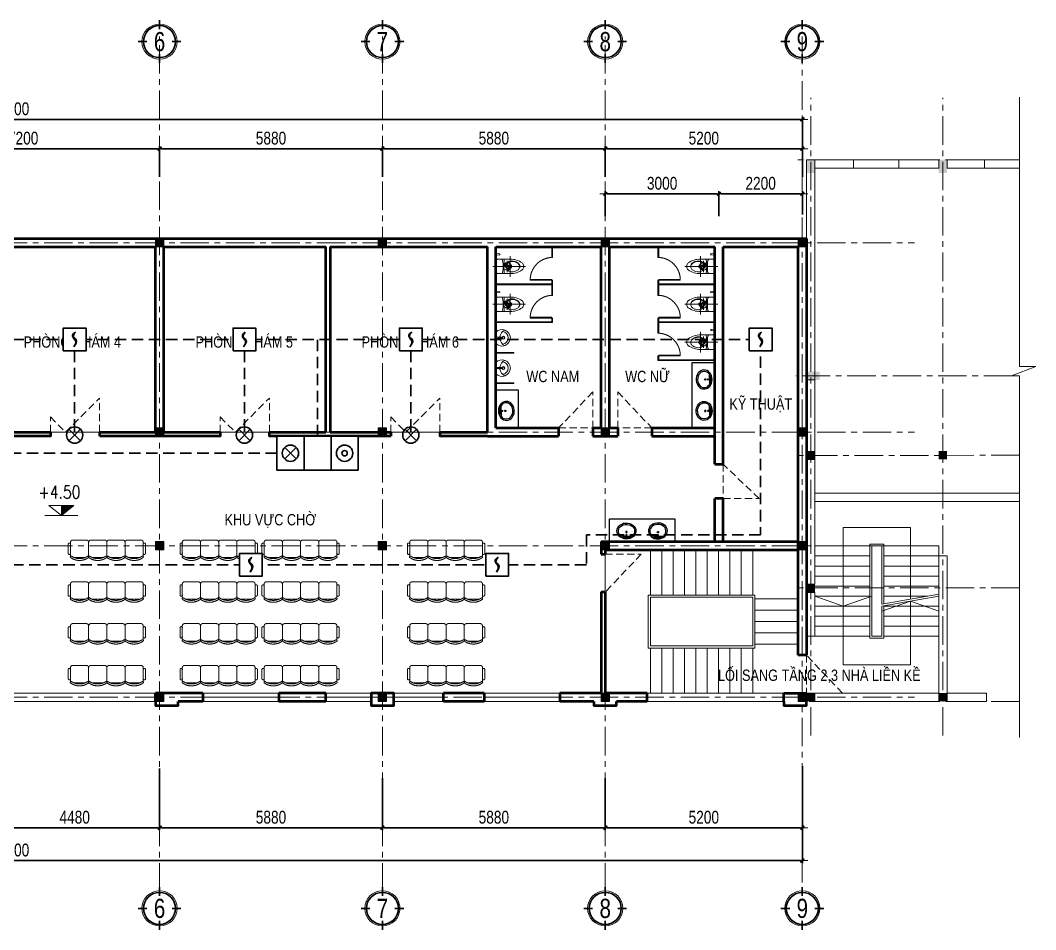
# Model space of a CAD drawing. Header units: millimetres. Extents: x 1109421 to 1726579, y -247837 to 144927.
# Drawn here: x 1157566 to 1184357, y -178392 to -154387 of the extents above; entities that cross this region are included whole.
import ezdxf
from ezdxf.enums import TextEntityAlignment as Align

# ---------------------------------------------------------------- set-up
doc = ezdxf.new("R2010")
doc.units = ezdxf.units.MM
doc.header["$LTSCALE"] = 600
doc.header["$MEASUREMENT"] = 0
doc.set_wipeout_variables(frame=1)
for name, pattern in [('$0$00_Hidden_200', [1.1, 0.55, -0.55]), ('00_Hidden', [2.4, 1.6, -0.8]), ('CENTER', [2, 1.25, -0.25, 0.25, -0.25]), ('DASHED', [0.75, 0.5, -0.25]), ('GHI CHU - THANG$0$HIDDEN', [9.525, 6.35, -3.175])]:
    doc.linetypes.add(name, pattern=pattern)
doc.layers.get('0').update_dxf_attribs({"lineweight": 0})
doc.layers.get('Defpoints').update_dxf_attribs({"lineweight": 0})
for name, color, linetype, lineweight in [('cat1', 30, 'Continuous', 50), ('cot', 40, 'Continuous', 13), ('dim', 144, 'Continuous', 13), ('EG Net thay', 7, 'Continuous', 25), ('LC ISO', 153, 'Continuous', 13), ('LC Khac', 4, 'Continuous', 9), ('LC Text1', 3, 'Continuous', 20), ('LC Text2', 7, 'Continuous', 25), ('Noi that', 35, 'Continuous', 9), ('noithat', 125, 'Continuous', 9), ('PCCC - BAOCHAY - THIETBI', 6, 'Continuous', 35), ('PCCC-BAO CHAY - DAY', 3, 'DASHED', 35), ('PCCC-BAOCHAY-THIETBI', 6, 'Continuous', 35), ('thay1', 63, 'Continuous', 18), ('truc', 76, 'CENTER', 9)]:
    doc.layers.add(name, color=color, linetype=linetype, lineweight=lineweight)
doc.layers.add('MANH', color=147, linetype='Continuous')
doc.styles.add('EG 1', font='VHAVANB.TTF')
doc.styles.add('HOATBIF', font='hoatbif.shx', dxfattribs={"width": 0.8})
doc.styles.add('T1', font='Vnsimli.shx', dxfattribs={"width": 0.8})
doc.styles.add('T2', font='VHARIAL.TTF', dxfattribs={"width": 0.8})
doc.styles.add('Tahoma', font='tahoma.ttf')
doc.dimstyles.new('1-135', dxfattribs={"dimscale": 135, "dimtxt": 2.5, "dimasz": 0.35, "dimexe": 0.5, "dimexo": 0, "dimgap": 0.8, "dimtad": 1, "dimdec": 0, "dimzin": 0, "dimdsep": 46, "dimtxsty": 'HOATBIF', "dimblk1": 'DOT', "dimblk2": 'DOT', "dimsah": 1, "dimcen": -1, "dimdle": 1, "dimclrd": 256, "dimclre": 256, "dimclrt": 4, "dimadec": 3, "dimazin": 2, "dimtfac": 0.333333, "dimtdec": 0, "dimtix": 1, "dimtmove": 2, "dimatfit": 3, "dimldrblk": 'DOT', "dimfxl": 1, "dimtvp": 0.833333, "dimtolj": 1, "dimtzin": 0, "dimarcsym": 0})

# ---------------------------------------------------------------- blocks, each defined once
blk = doc.blocks.new('c330x450')
at = {"layer": 'cot', "ltscale": 2}
h = blk.add_hatch(color=256, dxfattribs=at)
h.dxf.hatch_style = 1
h.paths.add_polyline_path([(897343, 22412), (897563, 22412), (897563, 22632), (897343, 22632)])
blk.add_lwpolyline([(897343, 22412), (897563, 22412), (897563, 22632), (897343, 22632)], close=True, dxfattribs=at)
blk = doc.blocks.new('DOT')
at = {"layer": 'dim'}
for p, q in [((-3, 0), (3, 0)), ((-1, -1), (1, 1))]:
    blk.add_line(p, q, dxfattribs=at)
blk.add_lwpolyline([(0.5, 1), (-1, -0.5), (-0.5, -1), (1, 0.5)], close=True, dxfattribs=at)
blk = doc.blocks.new('*D560')
at = {"layer": 'Defpoints', "color": 0, "transparency": 16777216}
for p in [(1180116, -134627), (1138316, -134793), (1180116, -136062)]:
    blk.add_point(p, dxfattribs=at)
at = {"layer": 'dim', "lineweight": -2, "transparency": 16777216}
for p, q in [((1138316, -134793), (1138316, -134560)), ((1138363, -134627), (1180068, -134627)), ((1180116, -136062), (1180116, -134560))]:
    blk.add_line(p, q, dxfattribs=at)
at = {"layer": 'dim', "lineweight": -2, "transparency": 16777216, "xscale": 47.25, "yscale": 47.25, "zscale": 47.25, "rotation": 180}
blk.add_blockref('DOT', (1138316, -134627), dxfattribs=at)
at = {"layer": 'dim', "lineweight": -2, "transparency": 16777216, "xscale": 47.25, "yscale": 47.25, "zscale": 47.25}
blk.add_blockref('DOT', (1180116, -134627), dxfattribs=at)
at = {"layer": 'dim', "color": 4, "transparency": 16777216, "insert": (1159216, -134350), "char_height": 337.5, "attachment_point": 5, "style": 'HOATBIF'}
blk.add_mtext('\\A1;41800', dxfattribs=at)
blk = doc.blocks.new('_Dot')
at = {"color": 0, "linetype": 'ByBlock', "lineweight": -2}
blk.add_line((-0.5, 0), (-1, 0), dxfattribs=at)
at = {"color": 0, "linetype": 'ByBlock', "const_width": 0.5}
blk.add_lwpolyline([(-0.25, 0, 1), (0.25, 0, 1)], format="xyb", close=True, dxfattribs=at)
blk = doc.blocks.new('*D564')
at = {"layer": 'Defpoints', "color": 0, "transparency": 16777216}
for p in [(1163156, -135402), (1155956, -136141), (1163156, -136141)]:
    blk.add_point(p, dxfattribs=at)
at = {"layer": 'dim', "lineweight": -2, "transparency": 16777216}
for p, q in [((1155956, -136141), (1155956, -135334)), ((1156003, -135402), (1163108, -135402)), ((1163156, -136141), (1163156, -135334))]:
    blk.add_line(p, q, dxfattribs=at)
at = {"layer": 'dim', "lineweight": -2, "transparency": 16777216, "xscale": 47.25, "yscale": 47.25, "zscale": 47.25, "rotation": 180}
blk.add_blockref('DOT', (1155956, -135402), dxfattribs=at)
at = {"layer": 'dim', "lineweight": -2, "transparency": 16777216, "xscale": 47.25, "yscale": 47.25, "zscale": 47.25}
blk.add_blockref('DOT', (1163156, -135402), dxfattribs=at)
at = {"layer": 'dim', "color": 4, "transparency": 16777216, "insert": (1159556, -135125), "char_height": 337.5, "attachment_point": 5, "style": 'HOATBIF'}
blk.add_mtext('\\A1;7200', dxfattribs=at)
blk = doc.blocks.new('*D565')
at = {"layer": 'Defpoints', "color": 0, "transparency": 16777216}
for p in [(1169036, -135402), (1163156, -136141), (1169036, -136141)]:
    blk.add_point(p, dxfattribs=at)
at = {"layer": 'dim', "lineweight": -2, "transparency": 16777216}
for p, q in [((1163156, -136141), (1163156, -135334)), ((1163203, -135402), (1168988, -135402)), ((1169036, -136141), (1169036, -135334))]:
    blk.add_line(p, q, dxfattribs=at)
at = {"layer": 'dim', "lineweight": -2, "transparency": 16777216, "xscale": 47.25, "yscale": 47.25, "zscale": 47.25, "rotation": 180}
blk.add_blockref('DOT', (1163156, -135402), dxfattribs=at)
at = {"layer": 'dim', "lineweight": -2, "transparency": 16777216, "xscale": 47.25, "yscale": 47.25, "zscale": 47.25}
blk.add_blockref('DOT', (1169036, -135402), dxfattribs=at)
at = {"layer": 'dim', "color": 4, "transparency": 16777216, "insert": (1166096, -135125), "char_height": 337.5, "attachment_point": 5, "style": 'HOATBIF'}
blk.add_mtext('\\A1;5880', dxfattribs=at)
blk = doc.blocks.new('*D566')
at = {"layer": 'Defpoints', "color": 0, "transparency": 16777216}
for p in [(1174916, -135402), (1169036, -136141), (1174916, -136141)]:
    blk.add_point(p, dxfattribs=at)
at = {"layer": 'dim', "lineweight": -2, "transparency": 16777216}
for p, q in [((1169036, -136141), (1169036, -135334)), ((1169083, -135402), (1174868, -135402)), ((1174916, -136141), (1174916, -135334))]:
    blk.add_line(p, q, dxfattribs=at)
at = {"layer": 'dim', "lineweight": -2, "transparency": 16777216, "xscale": 47.25, "yscale": 47.25, "zscale": 47.25, "rotation": 180}
blk.add_blockref('DOT', (1169036, -135402), dxfattribs=at)
at = {"layer": 'dim', "lineweight": -2, "transparency": 16777216, "xscale": 47.25, "yscale": 47.25, "zscale": 47.25}
blk.add_blockref('DOT', (1174916, -135402), dxfattribs=at)
at = {"layer": 'dim', "color": 4, "transparency": 16777216, "insert": (1171976, -135125), "char_height": 337.5, "attachment_point": 5, "style": 'HOATBIF'}
blk.add_mtext('\\A1;5880', dxfattribs=at)
blk = doc.blocks.new('*D567')
at = {"layer": 'Defpoints', "color": 0, "transparency": 16777216}
for p in [(1180116, -135402), (1174916, -136141), (1180116, -136141)]:
    blk.add_point(p, dxfattribs=at)
at = {"layer": 'dim', "lineweight": -2, "transparency": 16777216}
for p, q in [((1174916, -136141), (1174916, -135334)), ((1174963, -135402), (1180068, -135402)), ((1180116, -136141), (1180116, -135334))]:
    blk.add_line(p, q, dxfattribs=at)
at = {"layer": 'dim', "lineweight": -2, "transparency": 16777216, "xscale": 47.25, "yscale": 47.25, "zscale": 47.25, "rotation": 180}
blk.add_blockref('DOT', (1174916, -135402), dxfattribs=at)
at = {"layer": 'dim', "lineweight": -2, "transparency": 16777216, "xscale": 47.25, "yscale": 47.25, "zscale": 47.25}
blk.add_blockref('DOT', (1180116, -135402), dxfattribs=at)
at = {"layer": 'dim', "color": 4, "transparency": 16777216, "insert": (1177516, -135125), "char_height": 337.5, "attachment_point": 5, "style": 'HOATBIF'}
blk.add_mtext('\\A1;5200', dxfattribs=at)
blk = doc.blocks.new('*D557')
at = {"layer": 'Defpoints', "color": 0, "transparency": 16777216}
for p in [(1177916, -136594), (1174916, -137181), (1177916, -137181)]:
    blk.add_point(p, dxfattribs=at)
at = {"layer": 'dim', "lineweight": -2, "transparency": 16777216}
for p, q in [((1174916, -137181), (1174916, -136526)), ((1174963, -136594), (1177868, -136594)), ((1177916, -137181), (1177916, -136526))]:
    blk.add_line(p, q, dxfattribs=at)
at = {"layer": 'dim', "lineweight": -2, "transparency": 16777216, "xscale": 47.25, "yscale": 47.25, "zscale": 47.25, "rotation": 180}
blk.add_blockref('DOT', (1174916, -136594), dxfattribs=at)
at = {"layer": 'dim', "lineweight": -2, "transparency": 16777216, "xscale": 47.25, "yscale": 47.25, "zscale": 47.25}
blk.add_blockref('DOT', (1177916, -136594), dxfattribs=at)
at = {"layer": 'dim', "color": 4, "transparency": 16777216, "insert": (1176416, -136317), "char_height": 337.5, "attachment_point": 5, "style": 'HOATBIF'}
blk.add_mtext('\\A1;3000', dxfattribs=at)
blk = doc.blocks.new('*D558')
at = {"layer": 'Defpoints', "color": 0, "transparency": 16777216}
for p in [(1180116, -136594), (1180116, -137138), (1177916, -137181)]:
    blk.add_point(p, dxfattribs=at)
at = {"layer": 'dim', "lineweight": -2, "transparency": 16777216}
for p, q in [((1177916, -137181), (1177916, -136526)), ((1177963, -136594), (1180068, -136594)), ((1180116, -137138), (1180116, -136526))]:
    blk.add_line(p, q, dxfattribs=at)
at = {"layer": 'dim', "lineweight": -2, "transparency": 16777216, "xscale": 47.25, "yscale": 47.25, "zscale": 47.25, "rotation": 180}
blk.add_blockref('DOT', (1177916, -136594), dxfattribs=at)
at = {"layer": 'dim', "lineweight": -2, "transparency": 16777216, "xscale": 47.25, "yscale": 47.25, "zscale": 47.25}
blk.add_blockref('DOT', (1180116, -136594), dxfattribs=at)
at = {"layer": 'dim', "color": 4, "transparency": 16777216, "insert": (1179016, -136317), "char_height": 337.5, "attachment_point": 5, "style": 'HOATBIF'}
blk.add_mtext('\\A1;2200', dxfattribs=at)
blk = doc.blocks.new('d1300')
at = {"layer": 'Noi that', "linetype": '00_Hidden', "ltscale": 0.2}
for p, q in [((898202, 20687), (899102, 21587)), ((899102, 20687), (899102, 21587)), ((897802, 20687), (897802, 21087)), ((897802, 21087), (898202, 20687)), ((897802, 20687), (899102, 20687))]:
    blk.add_line(p, q, dxfattribs=at)
blk = doc.blocks.new('dfdfdffđ')
at = {"layer": 'Noi that', "linetype": '00_Hidden'}
for p, q in [((954197, -6316), (954197, -6571)), ((954257, -6273), (954257, -6613)), ((954677, -6213), (954317, -6213)), ((954737, -6613), (954737, -6273)), ((954737, -6613), (954737, -6273)), ((954797, -6213), (955157, -6213)), ((955217, -6273), (955217, -6613)), ((955217, -6273), (955217, -6613)), ((955637, -6213), (955277, -6213)), ((955697, -6613), (955697, -6273)), ((955697, -6613), (955697, -6273)), ((955757, -6213), (956117, -6213)), ((956177, -6273), (956177, -6613)), ((956237, -6316), (956237, -6571)), ((954348, -6673), (954646, -6673)), ((955126, -6673), (954828, -6673)), ((955308, -6673), (955606, -6673)), ((956086, -6673), (955788, -6673))]:
    blk.add_line(p, q, dxfattribs=at)
for centre, radius, start, end in [((954227, -6324), 31.2, 343.7398, 196.2602), ((954317, -6273), 60, 90, 180), ((954677, -6273), 60, 0, 90), ((954797, -6273), 60, 90, 180), ((955157, -6273), 60, 0, 90), ((955277, -6273), 60, 90, 180), ((955637, -6273), 60, 0, 90), ((955757, -6273), 60, 90, 180), ((956117, -6273), 60, 0, 90), ((956207, -6324), 31.2, 343.7398, 196.2602), ((954227, -6562), 31.2, 163.7398, 16.2602), ((954275, -6660), 21.9, 57.9726, 216.6901), ((954317, -6613), 60, 180, 207.5844), ((954497, -6353), 400, 233.1301, 306.8699), ((954497, -6310), 393, 237.5758, 302.4242), ((954720, -6660), 21.9, 323.3099, 122.0274), ((954677, -6613), 60, 332.4156, 0), ((954755, -6660), 21.9, 57.9726, 216.6901), ((954797, -6613), 60, 180, 207.5844), ((954977, -6353), 400, 233.1301, 306.8699), ((954977, -6310), 393, 237.5758, 302.4242), ((955200, -6660), 21.9, 323.3099, 122.0274), ((955157, -6613), 60, 332.4156, 0), ((955235, -6660), 21.9, 57.9726, 216.6901), ((955277, -6613), 60, 180, 207.5844), ((955457, -6353), 400, 233.1301, 306.8699), ((955457, -6310), 393, 237.5758, 302.4242), ((955680, -6660), 21.9, 323.3099, 122.0274), ((955637, -6613), 60, 332.4156, 0), ((955715, -6660), 21.9, 57.9726, 216.6901), ((955757, -6613), 60, 180, 207.5844), ((955937, -6353), 400, 233.1301, 306.8699), ((955937, -6310), 393, 237.5758, 302.4242), ((956160, -6660), 21.9, 323.3099, 122.0274), ((956117, -6613), 60, 332.4156, 0), ((956207, -6562), 31.2, 163.7398, 16.2602)]:
    blk.add_arc(centre, radius, start, end, dxfattribs=at)
blk = doc.blocks.new('KyHieu TrucDinhVi')
at = {"color": 7, "lineweight": 30}
for p, q in [((0, 2.36), (0, 4)), ((-2.36, 0), (-4, 0)), ((2.36, 0), (4, 0)), ((0, -2.36), (0, -4))]:
    blk.add_line(p, q, dxfattribs=at)
blk.add_circle((0, 0), 3.3)
blk.add_circle((0, 0), 3, dxfattribs=at)
at = {"ltscale": 20, "style": 'Tahoma'}
blk.add_attdef('AA', text='', height=3, dxfattribs=at).set_placement((0, 0), align=Align.MIDDLE_CENTER)
blk = doc.blocks.new('*D573')
at = {"layer": 'Defpoints', "color": 0, "transparency": 16777216}
for p in [(1158676, -151539), (1163156, -151762), (1163156, -153327)]:
    blk.add_point(p, dxfattribs=at)
at = {"layer": 'dim', "lineweight": -2, "transparency": 16777216}
for p, q in [((1158676, -151539), (1158676, -153394)), ((1163156, -151762), (1163156, -153394)), ((1158723, -153327), (1163108, -153327))]:
    blk.add_line(p, q, dxfattribs=at)
at = {"layer": 'dim', "lineweight": -2, "transparency": 16777216, "xscale": 47.25, "yscale": 47.25, "zscale": 47.25, "rotation": 180}
blk.add_blockref('DOT', (1158676, -153327), dxfattribs=at)
at = {"layer": 'dim', "lineweight": -2, "transparency": 16777216, "xscale": 47.25, "yscale": 47.25, "zscale": 47.25}
blk.add_blockref('DOT', (1163156, -153327), dxfattribs=at)
at = {"layer": 'dim', "color": 4, "transparency": 16777216, "insert": (1160916, -153050), "char_height": 337.5, "attachment_point": 5, "style": 'HOATBIF'}
blk.add_mtext('\\A1;4480', dxfattribs=at)
blk = doc.blocks.new('*D574')
at = {"layer": 'Defpoints', "color": 0, "transparency": 16777216}
for p in [(1163156, -151762), (1169036, -152018), (1169036, -153327)]:
    blk.add_point(p, dxfattribs=at)
at = {"layer": 'dim', "lineweight": -2, "transparency": 16777216}
for p, q in [((1163156, -151762), (1163156, -153394)), ((1169036, -152018), (1169036, -153394)), ((1163203, -153327), (1168988, -153327))]:
    blk.add_line(p, q, dxfattribs=at)
at = {"layer": 'dim', "lineweight": -2, "transparency": 16777216, "xscale": 47.25, "yscale": 47.25, "zscale": 47.25, "rotation": 180}
blk.add_blockref('DOT', (1163156, -153327), dxfattribs=at)
at = {"layer": 'dim', "lineweight": -2, "transparency": 16777216, "xscale": 47.25, "yscale": 47.25, "zscale": 47.25}
blk.add_blockref('DOT', (1169036, -153327), dxfattribs=at)
at = {"layer": 'dim', "color": 4, "transparency": 16777216, "insert": (1166096, -153050), "char_height": 337.5, "attachment_point": 5, "style": 'HOATBIF'}
blk.add_mtext('\\A1;5880', dxfattribs=at)
blk = doc.blocks.new('*D575')
at = {"layer": 'Defpoints', "color": 0, "transparency": 16777216}
for p in [(1169036, -152018), (1174916, -152018), (1174916, -153327)]:
    blk.add_point(p, dxfattribs=at)
at = {"layer": 'dim', "lineweight": -2, "transparency": 16777216}
for p, q in [((1169036, -152018), (1169036, -153394)), ((1174916, -152018), (1174916, -153394)), ((1169083, -153327), (1174868, -153327))]:
    blk.add_line(p, q, dxfattribs=at)
at = {"layer": 'dim', "lineweight": -2, "transparency": 16777216, "xscale": 47.25, "yscale": 47.25, "zscale": 47.25, "rotation": 180}
blk.add_blockref('DOT', (1169036, -153327), dxfattribs=at)
at = {"layer": 'dim', "lineweight": -2, "transparency": 16777216, "xscale": 47.25, "yscale": 47.25, "zscale": 47.25}
blk.add_blockref('DOT', (1174916, -153327), dxfattribs=at)
at = {"layer": 'dim', "color": 4, "transparency": 16777216, "insert": (1171976, -153050), "char_height": 337.5, "attachment_point": 5, "style": 'HOATBIF'}
blk.add_mtext('\\A1;5880', dxfattribs=at)
blk = doc.blocks.new('*D576')
at = {"layer": 'Defpoints', "color": 0, "transparency": 16777216}
for p in [(1174916, -152018), (1180116, -152018), (1180116, -153327)]:
    blk.add_point(p, dxfattribs=at)
at = {"layer": 'dim', "lineweight": -2, "transparency": 16777216}
for p, q in [((1174916, -152018), (1174916, -153394)), ((1180116, -152018), (1180116, -153394)), ((1174963, -153327), (1180068, -153327))]:
    blk.add_line(p, q, dxfattribs=at)
at = {"layer": 'dim', "lineweight": -2, "transparency": 16777216, "xscale": 47.25, "yscale": 47.25, "zscale": 47.25, "rotation": 180}
blk.add_blockref('DOT', (1174916, -153327), dxfattribs=at)
at = {"layer": 'dim', "lineweight": -2, "transparency": 16777216, "xscale": 47.25, "yscale": 47.25, "zscale": 47.25}
blk.add_blockref('DOT', (1180116, -153327), dxfattribs=at)
at = {"layer": 'dim', "color": 4, "transparency": 16777216, "insert": (1177516, -153050), "char_height": 337.5, "attachment_point": 5, "style": 'HOATBIF'}
blk.add_mtext('\\A1;5200', dxfattribs=at)
blk = doc.blocks.new('*D577')
at = {"layer": 'Defpoints', "color": 0, "transparency": 16777216}
for p in [(1138316, -151697), (1180116, -151697), (1180116, -154192)]:
    blk.add_point(p, dxfattribs=at)
at = {"layer": 'dim', "lineweight": -2, "transparency": 16777216}
for p, q in [((1138316, -151697), (1138316, -154260)), ((1180116, -151697), (1180116, -154260)), ((1138363, -154192), (1180068, -154192))]:
    blk.add_line(p, q, dxfattribs=at)
at = {"layer": 'dim', "lineweight": -2, "transparency": 16777216, "xscale": 47.25, "yscale": 47.25, "zscale": 47.25, "rotation": 180}
blk.add_blockref('DOT', (1138316, -154192), dxfattribs=at)
at = {"layer": 'dim', "lineweight": -2, "transparency": 16777216, "xscale": 47.25, "yscale": 47.25, "zscale": 47.25}
blk.add_blockref('DOT', (1180116, -154192), dxfattribs=at)
at = {"layer": 'dim', "color": 4, "transparency": 16777216, "insert": (1159216, -153916), "char_height": 337.5, "attachment_point": 5, "style": 'HOATBIF'}
blk.add_mtext('\\A1;41800', dxfattribs=at)
blk = doc.blocks.new('bet wc thuong')
at = {"layer": 'Noi that', "ltscale": 3}
h = blk.add_hatch(color=256, dxfattribs=at)
h.paths.add_polyline_path([(-244, 6), (-194, 6, 0.404881), (-291, 106), (-291, 56, -0.3956)])
h.paths.add_polyline_path([(-294, -94, 0.007992), (-291, -93), (-291, -43, -0.015993), (-294, -44, -0.414214), (-344, 6), (-394, 6, 0.414214)])
h.paths.add_polyline_path([(-291, 6), (-291, 56, 0.015993), (-294, 56, 0.414214), (-344, 6)])
h.paths.add_polyline_path([(-244, 6), (-291, 6), (-291, -43, 0.3956)])
at = {"layer": 'Noi that', "color": 251, "ltscale": 0.5}
for p, q in [((-371, 280), (-371, -267)), ((89, 6), (-779, 6))]:
    blk.add_line(p, q, dxfattribs=at)
at = {"layer": 'Noi that'}
for p, q in [((-89, 338), (-2, 349)), ((-2, 305), (-89, 316)), ((-2, 349), (-2, 305)), ((9, 360), (9, 294)), ((-728, -5), (-728, 18)), ((-145, 6), (-443, 6)), ((-371, 196), (-138, 196)), ((-291, 156), (-291, -143)), ((-216, 196), (-202, 6)), ((-202, 6), (-216, -183)), ((-172, 166), (-179, 121)), ((-33, 196), (-138, 196)), ((-8, -159), (-8, 172)), ((-138, -183), (-371, -183)), ((-179, -108), (-172, -153)), ((-138, -183), (-33, -183))]:
    blk.add_line(p, q, dxfattribs=at)
for centre, radius in [((-371, 6), 48.3), ((-371, 6), 43.5), ((-294, 6), 100), ((-294, 6), 50)]:
    blk.add_circle(centre, radius, dxfattribs=at)
for centre, radius, start, end in [((-89, 327), 10.9, 90, 270), ((14, 344), 16, 106.1502, 163.8498), ((14, 309), 16, 196.1502, 253.8498), ((-632, 18), 96.7, 126.6238, 180), ((-386, -311), 508, 88.212, 126.6238), ((-532, 6), 94.5, 148.9274, 180), ((-532, -8), 94.5, 148.9274, 175.5985), ((-532, 6), 94.5, 180, 211.0726), ((-471, -30), 166, 124.5044, 148.9274), ((-471, -45), 166, 124.5044, 148.9274), ((-431, -89), 237, 105.8931, 124.5044), ((-431, -103), 237, 105.8931, 124.5044), ((-404, -181), 333, 92.0821, 105.8931), ((-404, -196), 333, 92.0821, 105.8931), ((-409, 6), 145, 267.1299, 92.8701), ((-409, -8), 145, 2.8613, 92.8701), ((-371, -3), 43.5, 6.3794, 173.6206), ((782, 6), 967, 173.211, 186.789), ((-138, 162), 33.8, 90, 173.211), ((-33, 172), 24.2, 0, 90), ((-632, -5), 96.7, 180, 233.3762), ((-386, 324), 508, 233.3762, 271.788), ((-471, 43), 166, 211.0726, 235.4956), ((-431, 102), 237, 235.4956, 254.1069), ((-404, 194), 333, 254.1069, 267.9179), ((-138, -149), 33.8, 186.789, 270), ((-33, -159), 24.2, 270, 0)]:
    blk.add_arc(centre, radius, start, end, dxfattribs=at)
blk = doc.blocks.new('CSDS')
at = {"layer": 'MANH'}
for p, q in [((-0.08, -0.72), (-1.37, -0.72)), ((-0.83, -0.4), (-0.77, -0.4)), ((-0.83, -0.44), (-0.77, -0.44)), ((-0.71, -0.33), (-0.71, -0.28)), ((-0.71, -0.55), (-0.71, -0.5)), ((-0.67, -0.28), (-0.67, -0.33)), ((-0.67, -0.5), (-0.67, -0.55)), ((-0.6, -0.4), (-0.55, -0.4)), ((-0.6, -0.44), (-0.55, -0.44)), ((-0.08, -1.12), (-0.08, -0.5)), ((0.1, -0.5), (0.1, -1.12)), ((0.1, -0.72), (1.38, -0.72)), ((0.57, -0.4), (0.63, -0.4)), ((0.57, -0.44), (0.63, -0.44)), ((0.69, -0.33), (0.69, -0.28)), ((0.69, -0.55), (0.69, -0.5)), ((0.73, -0.28), (0.73, -0.33)), ((0.73, -0.5), (0.73, -0.55)), ((0.8, -0.4), (0.85, -0.4)), ((0.8, -0.44), (0.85, -0.44))]:
    blk.add_line(p, q, dxfattribs=at)
for centre, major_axis, start_param, end_param in [((0.01, -2.93), (2.07, 2.07), 0.111462, 1.463911), ((-0.54, -2.11), (1.38, 1.38), 1.512976, 3.273685), ((-0.5, -2.07), (-1.14, 1.14), -0.214848, 1.559642), ((-0.69, -0.42), (0.186, 0.186), 5.497787, 11.780972), ((-0.86, -0.42), (0.0309, 0.0309), 5.497787, 11.780972), ((-0.69, -0.42), (0.0619, 0.0619), 5.497787, 11.780972), ((-0.69, -0.42), (-0.0464, 0.0464), 3.926991, 10.210176), ((-0.69, -0.24), (-0.0309, 0.0309), 3.926991, 10.210176), ((-0.69, -0.59), (-0.0309, 0.0309), 3.926991, 10.210176), ((-0.51, -0.42), (0.0309, 0.0309), 5.497787, 11.780972), ((0.01, -0.34), (0.191, 0.191), 4.257288, 9.879879), ((0.01, -0.34), (0.131, 0.131), 4.416969, 9.720198), ((0.01, -1.82), (0.134, 0.134), 5.497787, 11.780972), ((0.01, -0.33), (0.0928, 0.0928), 5.497787, 11.780972), ((0.01, -1.12), (0.0619, 0.0619), 2.356282, 5.4977), ((0.71, -0.42), (0.186, 0.186), 5.497787, 11.780972), ((0.54, -0.42), (0.0309, 0.0309), 5.497787, 11.780972), ((0.71, -0.42), (0.0619, 0.0619), 5.497787, 11.780972), ((0.71, -0.42), (-0.0464, 0.0464), 3.926991, 10.210176), ((0.71, -0.24), (-0.0309, 0.0309), 3.926991, 10.210176), ((0.71, -0.59), (-0.0309, 0.0309), 3.926991, 10.210176), ((0.89, -0.42), (0.0309, 0.0309), 5.497787, 11.780972), ((0.55, -2.08), (1.13, 1.13), 4.862989, 6.520348), ((0.55, -2.12), (1.38, 1.38), 4.922045, 6.353974), ((-0.02, -1.33), (-2.04, 2.04), 1.723621, 3.229353), ((0.01, -1.38), (1.74, 1.74), 3.187795, 4.763099)]:
    blk.add_ellipse(centre, major_axis=major_axis, ratio=1, start_param=start_param, end_param=end_param, dxfattribs=at)
blk = doc.blocks.new('A$C24734FD3')
at = {"layer": 'noithat', "linetype": 'Continuous'}
for p, q in [((203, 381), (69, 381)), ((203, 386), (203, 308)), ((218, 398), (215, 398)), ((220, 398), (218, 398)), ((232, 308), (232, 386)), ((232, 381), (366, 381)), ((203, 221), (203, 266)), ((232, 221), (232, 266))]:
    blk.add_line(p, q, dxfattribs=at)
for centre, radius in [((218, 287), 26), ((218, 287), 11.4), ((218, 183), 40.6), ((218, 183), 26)]:
    blk.add_circle(centre, radius, dxfattribs=at)
for centre, radius, start, end in [((221, 221), 221, 133.233, 269.5061), ((210, 57), 217, 93.959, 155.0094), ((215, 386), 12.1, 90, 180), ((215, 221), 221, 270.4939, 46.767), ((220, 386), 12.1, 0, 90), ((225, 57), 217, 24.9906, 86.041), ((221, 221), 168, 184.521, 269.5061), ((215, 221), 168, 270.4939, 355.479)]:
    blk.add_arc(centre, radius, start, end, dxfattribs=at)
blk = doc.blocks.new('*U506')
at = {"layer": 'noithat', "rotation": 90}
blk.add_blockref('A$C24734FD3', (199, -218), dxfattribs=at)
blk = doc.blocks.new('*U505')
at = {"layer": 'thay1', "color": 0, "linetype": 'ByBlock', "lineweight": -2, "transparency": 16777216}
blk.add_blockref('*U506', (0, 0), dxfattribs=at)
blk = doc.blocks.new('*U504')
at = {"layer": 'noithat', "rotation": 90}
blk.add_blockref('A$C24734FD3', (199, -218), dxfattribs=at)
blk = doc.blocks.new('*U503')
at = {"layer": 'thay1', "color": 0, "linetype": 'ByBlock', "lineweight": -2, "transparency": 16777216}
blk.add_blockref('*U504', (0, 0), dxfattribs=at)
blk = doc.blocks.new('Caodo1')
at = {"layer": 'LC Text1'}
blk.add_hatch(color=256, dxfattribs=at).paths.add_polyline_path([(0, 200), (0, 0), (243, 200)])
for p, q in [((0, 0), (0, 200)), ((324, 0), (-324, 0))]:
    blk.add_line(p, q, dxfattribs=at)
blk.add_lwpolyline([(-243, 200), (243, 200), (0, 0), (0, 0)], close=True, dxfattribs=at)
at = {"layer": 'LC Text1', "style": 'T1', "width": 0.8}
blk.add_attdef('%%P0,00', text='', height=250, dxfattribs=at).set_placement((-39, 460), align=Align.MIDDLE_CENTER)
blk = doc.blocks.new('t 2')
at = {"layer": 'LC Khac'}
for points in [[(-3380, -1984), (-3600, -1984), (-3600, -1634), (-3380, -1634)], [(110, -1984), (-110, -1984), (-110, -1634), (110, -1634)], [(-3600, -7448), (-3600, -7228), (-3250, -7228), (-3250, -7448)], [(-3380, -9544), (-3600, -9544), (-3600, -9324), (-3380, -9324)], [(110, -9544), (-110, -9544), (-110, -9324), (110, -9324)], [(-3380, -13058), (-3600, -13058), (-3600, -12838), (-3380, -12838)], [(-3380, -15934), (-3600, -15934), (-3600, -15714), (-3380, -15714)], [(110, -15934), (-110, -15934), (-110, -15714), (110, -15714)]]:
    blk.add_hatch(color=256, dxfattribs=at).paths.add_polyline_path(points)
at = {"layer": 'LC Khac', "ltscale": 5}
for p, q in [((-2630, -11344), (-2630, -14964)), ((-3380, -11829), (-1930, -11829)), ((-1880, -11829), (-1880, -14214)), ((-1880, -11829), (-1880, -11829)), ((-1610, -11829), (-1880, -11829)), ((-1610, -13369), (-1610, -11829)), ((-1560, -11829), (-110, -11829)), ((-110, -12094), (-110, -11829)), ((-3380, -12094), (-1930, -12094)), ((-1880, -12094), (-1880, -12094)), ((-1560, -12094), (-110, -12094)), ((-110, -15714), (-110, -12094)), ((-110, -12094), (110, -12094)), ((110, -15714), (110, -12094)), ((-3380, -12359), (-1930, -12359)), ((-1880, -12359), (-1880, -12359)), ((-1560, -12359), (-110, -12359)), ((-3380, -12624), (-1930, -12624)), ((-1560, -12624), (-110, -12624)), ((-3380, -12889), (-1930, -12889)), ((-1610, -13369), (-110, -13104)), ((-1560, -12889), (-110, -12889)), ((-3380, -13154), (-1930, -13154)), ((-1610, -13419), (-110, -13154)), ((-1560, -13154), (-398, -13154)), ((-3380, -13419), (-1930, -13419)), ((-1610, -14214), (-1610, -13419)), ((-1560, -13419), (-110, -13419)), ((-860, -14964), (-860, -13419)), ((-3380, -13684), (-1930, -13684)), ((-1560, -13684), (-110, -13684)), ((-3380, -13949), (-1930, -13949)), ((-1560, -13949), (-110, -13949)), ((-3380, -14214), (-1930, -14214)), ((-1880, -14214), (-1610, -14214)), ((-1560, -14214), (-110, -14214)), ((-1560, -14214), (-110, -14214)), ((-2630, -14964), (-860, -14964))]:
    blk.add_line(p, q, dxfattribs=at)
for points in [[(-3381, -7444), (-3601, -7444), (-3601, -1637), (-3381, -1637)], [(-3380, -1854), (-2360, -1854), (-2360, -1634), (-3380, -1634)], [(-2360, -1854), (-1160, -1854), (-1160, -1634), (-2360, -1634)], [(-1160, -1854), (-110, -1854), (-110, -1634), (-1160, -1634)], [(110, -1854), (1100, -1854), (1100, -1634), (110, -1634)], [(1100, -1854), (2019, -1854), (2019, -1634), (1100, -1634)], [(-3601, -7444), (-3380, -7444), (-3380, -9544), (-3601, -9544)], [(-3600, -12838), (-3380, -12838), (-3380, -9544), (-3600, -9544)], [(-3600, -13058), (-3600, -14214), (-3380, -14214), (-3380, -13058)], [(-3380, -15934), (-110, -15934), (-110, -15714), (-3380, -15714)], [(110, -15934), (1145, -15934), (1145, -15714), (110, -15714)]]:
    blk.add_lwpolyline(points, close=True, dxfattribs=at)
for points in [[(2019, -10438), (-3380, -10438), (-3380, -10658), (2019, -10658)], [(-860, -13287), (-860, -14964), (-2630, -14964), (-2630, -11344), (-860, -11344), (-860, -13236)], [(-1560, -13411), (-1560, -14264), (-1930, -14264), (-1930, -11779), (-1560, -11779), (-1560, -13360)], [(-3380, -13154), (-2630, -13419), (-1880, -13154)], [(-1610, -13552), (-860, -13287), (-110, -13552)]]:
    blk.add_lwpolyline(points, dxfattribs=at)
at = {"layer": 'thay1', "ltscale": 5}
blk.add_lwpolyline([(2019, 15), (2019, -7089), (2447, -7089), (1812, -7342), (2019, -7342), (2019, -16886)], dxfattribs=at)
at = {"layer": 'truc'}
for p, q in [((-3490, -16837), (-3490, 0)), ((0, -16837), (0, 0)), ((1825, -7337), (-3881, -7338)), ((2019, -9437), (-3881, -9438)), ((2023, -12938), (-3881, -12938)), ((2019, -15934), (-3600, -15934))]:
    blk.add_line(p, q, dxfattribs=at)
blk.add_lwpolyline([(2019, -1634), (-3881, -1634)], dxfattribs=at)
blk = doc.blocks.new('DAU BAO KHOI')
blk.add_wipeout([(-2, 2), (-2, -2), (2, -2), (2, 2)])
at = {"layer": 'PCCC - BAOCHAY - THIETBI'}
blk.add_lwpolyline([(-2, -2), (2, -2), (2, 2), (-2, 2)], close=True, dxfattribs=at)
for points in [[(0.15, 1.3), (-0.36, 0.73), (-0.18, 0.21), (0.16, -0.29), (-0.15, -1.3)], [(0.15, 1.3), (-0.22, 0.49), (0.27, -0.05), (-0.15, -1.3)]]:
    blk.add_spline(points, degree=3, dxfattribs=at)
blk = doc.blocks.new('den bao chay phong')
at = {"layer": 'PCCC - BAOCHAY - THIETBI'}
for p, q in [((1153511, 58869), (1153816, 58564)), ((1153511, 58564), (1153816, 58869))]:
    blk.add_line(p, q, dxfattribs=at)
blk.add_ellipse((1153663, 58716), major_axis=(152, 152), ratio=1, start_param=5.497787, end_param=11.780972, dxfattribs=at)
blk = doc.blocks.new('TO HOP')
blk.add_wipeout([(0, 3.333), (0, 0), (8, 0), (8, 3.333)])
at = {"layer": 'PCCC - BAOCHAY - THIETBI'}
for p, q in [((2.667, 3.333), (2.667, 0)), ((5.333, 3.333), (5.333, 0)), ((0.765, 2.235), (1.902, 1.098)), ((0.765, 1.098), (1.902, 2.235))]:
    blk.add_line(p, q, dxfattribs=at)
blk.add_lwpolyline([(0, 3.333), (0, 0), (8, 0), (8, 3.333)], close=True, dxfattribs=at)
for centre, radius in [((1.333, 1.667), 0.804), ((6.667, 1.667), 0.804), ((6.667, 1.667), 0.264)]:
    blk.add_circle(centre, radius, dxfattribs=at)
blk = doc.blocks.new('A$Ce210b8fe')
at = {"layer": 'cat1'}
for p, q in [((2976.6, 64338), (44996.6, 64338)), ((44996.6, 64338), (44996.6, 53338)), ((23556.6, 64118), (27816.6, 64118)), ((27816.6, 59228), (27816.6, 64118)), ((28036.6, 59228), (28036.6, 64118)), ((28036.6, 64118), (32316.6, 64118)), ((32426.6, 64118), (36576.6, 64118)), ((36576.6, 59228), (36576.6, 64118)), ((36796.6, 59338), (36796.6, 64118)), ((36796.6, 64118), (39576.6, 64118)), ((39576.6, 59338), (39576.6, 64118)), ((39796.6, 59338), (39796.6, 64118)), ((39796.6, 64118), (42576.6, 64118)), ((42576.6, 58378), (42576.6, 64118)), ((42796.6, 64118), (44776.6, 64118)), ((42796.6, 58378), (42796.6, 64118)), ((44776.6, 53338), (44776.6, 64118)), ((26346.6, 59118), (26346.6, 59228)), ((36796.6, 59338), (38456.6, 59338)), ((38456.6, 59338), (38456.6, 59118)), ((39356.6, 59338), (39356.6, 59118)), ((39356.6, 59338), (39576.6, 59338)), ((39796.6, 59338), (40016.6, 59338)), ((40016.6, 59338), (40016.6, 59118)), ((40916.6, 59338), (42576.6, 59338)), ((40916.6, 59338), (40916.6, 59118)), ((36576.6, 59118), (38456.6, 59118)), ((39356.6, 59118), (40016.6, 59118)), ((40916.6, 59118), (42576.6, 59118)), ((42576.6, 58378), (42796.6, 58378)), ((42576.6, 56338), (42576.6, 57478)), ((42796.6, 57478), (42576.6, 57478)), ((42796.6, 56338), (42796.6, 57478)), ((39576.6, 56338), (44776.6, 56338)), ((39576.6, 56338), (39576.6, 56008)), ((39576.6, 56008), (39686.6, 56008)), ((39686.6, 56118), (44776.6, 56118)), ((39686.6, 56118), (39686.6, 56008)), ((39576.6, 55008), (39576.6, 52338)), ((39576.6, 55008), (39686.6, 55008)), ((39686.6, 55008), (39686.6, 52338)), ((44996.6, 53338), (44776.6, 53338)), ((29071.6, 52338), (27816.6, 52338)), ((27816.6, 52338), (27816.6, 52118)), ((29071.6, 52338), (29071.6, 52118)), ((31071.6, 52338), (31071.6, 52118)), ((32316.6, 52338), (31071.6, 52338)), ((32316.6, 52118), (32316.6, 52338)), ((35416.6, 52118), (35416.6, 52338)), ((36491.6, 52338), (35416.6, 52338)), ((36491.6, 52338), (36491.6, 52118)), ((38491.6, 52338), (38491.6, 52118)), ((39576.6, 52338), (38491.6, 52338)), ((40796.6, 52338), (39686.6, 52338)), ((40796.6, 52118), (40796.6, 52338)), ((44396.6, 52118), (44396.6, 52338)), ((44396.6, 52338), (44996.6, 52338)), ((29071.6, 52118), (28416.6, 52118)), ((32316.6, 52118), (31071.6, 52118)), ((36491.6, 52118), (35416.6, 52118)), ((39386.6, 52118), (38491.6, 52118)), ((40796.6, 52118), (39986.6, 52118))]:
    blk.add_line(p, q, dxfattribs=at)
for points in [[(32316.6, 59228), (32316.6, 64118)], [(32426.6, 64118), (32426.6, 59228)], [(23556.6, 59228), (25046.6, 59228), (25046.6, 59118), (23556.6, 59118)], [(26346.6, 59228), (29526.6, 59228), (29526.6, 59118), (26346.6, 59118)], [(34026.6, 59118), (30826.6, 59118), (30826.6, 59228), (32316.6, 59228)], [(34026.6, 59118), (30826.6, 59118), (30826.6, 59228), (32316.6, 59228)], [(32426.6, 59228), (34026.6, 59228), (34026.6, 59118)], [(36576.6, 59118), (36576.6, 59118), (35326.6, 59118), (35326.6, 59228), (36576.6, 59228)], [(27816.6, 52118), (27816.6, 52338)], [(34106.6, 52118), (34106.6, 52338), (33506.6, 52338), (33506.6, 52118)], [(44396.6, 52118), (44396.6, 52008), (44996.6, 52008), (44996.6, 52338)], [(27816.6, 52118), (27816.6, 52008), (28416.6, 52008), (28416.6, 52118)], [(33506.6, 52118), (33506.6, 52008), (34106.6, 52008), (34106.6, 52118)], [(39386.6, 52118), (39386.6, 52008), (39986.6, 52008), (39986.6, 52118)]]:
    blk.add_lwpolyline(points, dxfattribs=at)
at = {"layer": 'EG Net thay', "ltscale": 250}
for points in [[(41976.6, 61068), (42576.6, 61068), (42576.6, 59338), (41976.6, 59338), (41976.6, 59893)], [(37396.6, 60338), (36796.6, 60338), (36796.6, 59338), (37396.6, 59338), (37396.6, 59893)], [(41526.6, 56938), (41526.6, 56338), (39796.6, 56338), (39796.6, 56938), (40351.6, 56938)]]:
    blk.add_lwpolyline(points, close=True, dxfattribs=at)
at = {"layer": 'Noi that'}
for p, q in [((38276.6, 63838), (38276.6, 64118)), ((38296.6, 63838), (38296.6, 64118)), ((41076.6, 63838), (41076.6, 64118)), ((41096.6, 63838), (41096.6, 64118)), ((38276.6, 63838), (38296.6, 63838)), ((41096.6, 63838), (41076.6, 63838)), ((38276.6, 63138), (38276.6, 63258)), ((38276.6, 63238), (38296.6, 63238)), ((38296.6, 63138), (38296.6, 63238)), ((41076.6, 63138), (41076.6, 63238)), ((41096.6, 63238), (41076.6, 63238)), ((41096.6, 63138), (41096.6, 63258)), ((36796.6, 63138), (38296.6, 63138)), ((36796.6, 63118), (38296.6, 63118)), ((38276.6, 62838), (38276.6, 63118)), ((38296.6, 63138), (38296.6, 63118)), ((38296.6, 63138), (38296.6, 63118)), ((38296.6, 62838), (38296.6, 63118)), ((41076.6, 63138), (41076.6, 63118)), ((41076.6, 63138), (41076.6, 63118)), ((42576.6, 63138), (41076.6, 63138)), ((42576.6, 63118), (41076.6, 63118)), ((41076.6, 62838), (41076.6, 63118)), ((41096.6, 62838), (41096.6, 63118)), ((38276.6, 62838), (38296.6, 62838)), ((41096.6, 62838), (41076.6, 62838)), ((38276.6, 62138), (38276.6, 62258)), ((38276.6, 62238), (38296.6, 62238)), ((38296.6, 62138), (38296.6, 62238)), ((41076.6, 62138), (41076.6, 62238)), ((41096.6, 62238), (41076.6, 62238)), ((41096.6, 62138), (41096.6, 62258)), ((36796.6, 62138), (38296.6, 62138)), ((36796.6, 62118), (38296.6, 62118)), ((38296.6, 62138), (38296.6, 62118)), ((38296.6, 62138), (38296.6, 62118)), ((41076.6, 62138), (41076.6, 62118)), ((41076.6, 62138), (41076.6, 62118)), ((42576.6, 62138), (41076.6, 62138)), ((42576.6, 62118), (41076.6, 62118)), ((41076.6, 61838), (41076.6, 62118)), ((41096.6, 61838), (41096.6, 62118)), ((41096.6, 61838), (41076.6, 61838)), ((36796.6, 61328), (37270.3, 61328)), ((36796.6, 61308), (37270.3, 61308)), ((37270.3, 61308), (37270.3, 61328)), ((41076.6, 61138), (41076.6, 61238)), ((41096.6, 61238), (41076.6, 61238)), ((41076.6, 61138), (41076.6, 61118)), ((41076.6, 61138), (41076.6, 61118)), ((42576.6, 61138), (41076.6, 61138)), ((42576.6, 61118), (41076.6, 61118)), ((41096.6, 61138), (41096.6, 61258)), ((36796.6, 60528), (37270.3, 60528)), ((36796.6, 60508), (37270.3, 60508)), ((37270.3, 60508), (37270.3, 60528))]:
    blk.add_line(p, q, dxfattribs=at)
at = {"layer": 'Noi that', "linetype": '00_Hidden', "ltscale": 0.2}
for p, q in [((39356.6, 60288), (38456.6, 59338)), ((39356.6, 59338), (39356.6, 60288)), ((40016.6, 59338), (40016.6, 60288)), ((40016.6, 60288), (40916.6, 59338)), ((38456.6, 59338), (39356.6, 59338)), ((40916.6, 59338), (40016.6, 59338)), ((42796.6, 58378), (42796.6, 57478)), ((43746.6, 57478), (42796.6, 58378)), ((42796.6, 57478), (43746.6, 57478)), ((39686.6, 55008), (39686.6, 56008)), ((39686.6, 56008), (40636.6, 56008)), ((40636.6, 56008), (39686.6, 55008)), ((44996.6, 53338), (44996.6, 52338)), ((45946.6, 52338), (44996.6, 53338)), ((44996.6, 52338), (45946.6, 52338))]:
    blk.add_line(p, q, dxfattribs=at)
at = {"layer": 'Noi that'}
for points in [[(38276.6, 63238), (38276.6, 63258), (37706.6, 63258), (37706.6, 63238)], [(41096.6, 63238), (41096.6, 63258), (41666.6, 63258), (41666.6, 63238)], [(38276.6, 62238), (38276.6, 62258), (37706.6, 62258), (37706.6, 62238)], [(41096.6, 62238), (41096.6, 62258), (41666.6, 62258), (41666.6, 62238)], [(41096.6, 61238), (41096.6, 61258), (41666.6, 61258), (41666.6, 61238)]]:
    blk.add_lwpolyline(points, close=True, dxfattribs=at)
at = {"layer": 'Noi that', "color": 250, "linetype": '$0$00_Hidden_200', "ltscale": 4}
for centre, start, end in [((38300.9, 63245.1), 93.65674, 180.58545), ((41072.3, 63245.1), 359.41455, 86.34326), ((38300.9, 62245.1), 93.65674, 180.58545), ((41072.3, 62245.1), 359.41455, 86.34326), ((41072.3, 61245.1), 359.41455, 86.34326)]:
    blk.add_arc(centre, 594.3, start, end, dxfattribs=at)
at = {"layer": 'thay1'}
for p, q in [((40876.6, 56118), (40876.6, 54928)), ((41176.6, 54928), (41176.6, 56118)), ((41476.6, 54928), (41476.6, 56118)), ((41776.6, 54928), (41776.6, 56118)), ((42076.6, 54928), (42076.6, 56118)), ((42376.6, 54928), (42376.6, 56118)), ((42676.6, 54928), (42676.6, 56118)), ((42976.6, 54928), (42976.6, 56118)), ((43276.6, 54928), (43276.6, 56118)), ((43576.6, 54928), (43576.6, 56118)), ((40816.6, 54928), (43636.6, 54928)), ((40816.6, 54928), (40816.6, 53528)), ((43636.6, 53528), (43636.6, 54928)), ((40876.6, 54868), (43576.6, 54868)), ((40876.6, 54868), (40876.6, 53588)), ((43576.6, 53588), (43576.6, 54868)), ((43636.6, 54828), (44776.6, 54828)), ((43636.6, 54528), (44776.6, 54528)), ((43636.6, 54228), (44776.6, 54228)), ((43636.6, 53928), (44776.6, 53928)), ((43576.6, 53588), (40876.6, 53588)), ((43636.6, 53628), (44776.6, 53628)), ((43636.6, 53528), (40816.6, 53528)), ((40876.6, 53528), (40876.6, 52338)), ((41176.6, 53528), (41176.6, 52338)), ((41476.6, 53528), (41476.6, 52338)), ((41776.6, 53528), (41776.6, 52338)), ((42076.6, 53528), (42076.6, 52338)), ((42376.6, 53528), (42376.6, 52338)), ((42676.6, 53528), (42676.6, 52338)), ((42976.6, 53528), (42976.6, 52338)), ((43276.6, 53528), (43276.6, 52338)), ((43576.6, 53528), (43576.6, 52338)), ((43576.6, 53528), (43576.6, 52338)), ((23556.6, 52338), (27816.6, 52338)), ((40796.6, 52338), (44396.6, 52338)), ((23556.6, 52118), (27816.6, 52118)), ((31071.6, 52228), (29071.6, 52228)), ((32316.6, 52228), (33696.6, 52228)), ((35416.6, 52228), (33916.6, 52228)), ((36491.6, 52228), (38491.6, 52228)), ((40796.6, 52118), (44396.6, 52118))]:
    blk.add_line(p, q, dxfattribs=at)
for points in [[(31071.6, 52118), (29071.6, 52118), (29071.6, 52338), (31071.6, 52338)], [(32316.6, 52118), (33506.6, 52118), (33506.6, 52338), (32316.6, 52338)], [(35416.6, 52118), (34106.6, 52118), (34106.6, 52338), (35416.6, 52338)], [(36491.6, 52118), (38491.6, 52118), (38491.6, 52338), (36491.6, 52338)]]:
    blk.add_lwpolyline(points, close=True, dxfattribs=at)
at = {"layer": 'truc'}
for p, q in [((27926.6, 47095.7), (27926.6, 69672)), ((33806.6, 47095.7), (33806.6, 69672)), ((39686.6, 47095.7), (39686.6, 69672)), ((44886.6, 47339.3), (44886.6, 69672)), ((879.3, 64228), (47850, 64228)), ((879.3, 59228), (47850, 59228)), ((879.3, 56228), (47850, 56228)), ((879.3, 52228), (47850, 52228))]:
    blk.add_line(p, q, dxfattribs=at)
at = {"layer": 'cat1'}
for name, p in [('t 2', (48597, 68052.5)), ('d1300', (-872755.7, 38540.9)), ('d1300', (-868275.7, 38540.9)), ('d1300', (-863775.7, 38540.9)), ('dfdfdffđ', (-928681.1, 62593.1)), ('dfdfdffđ', (-925729.7, 62593.1)), ('dfdfdffđ', (-923569.6, 62593.1)), ('dfdfdffđ', (-919729.7, 62593.1)), ('dfdfdffđ', (-928681.1, 61489.7)), ('dfdfdffđ', (-925729.7, 61489.7)), ('dfdfdffđ', (-923569.6, 61489.7)), ('dfdfdffđ', (-919729.7, 61489.7)), ('dfdfdffđ', (-928681.1, 60386.2)), ('dfdfdffđ', (-925729.7, 60386.2)), ('dfdfdffđ', (-923569.6, 60386.2)), ('dfdfdffđ', (-919729.7, 60386.2)), ('dfdfdffđ', (-928681.1, 59282.8)), ('dfdfdffđ', (-925729.7, 59282.8)), ('dfdfdffđ', (-923569.6, 59282.8)), ('dfdfdffđ', (-919729.7, 59282.8))]:
    blk.add_blockref(name, p, dxfattribs=at)
at = {"layer": 'cat1', "xscale": -1, "rotation": 180}
for p in [(-869526.7, 86749.9), (-869526.7, 81749.9), (-869526.7, 78749.9), (-869526.7, 74749.9)]:
    blk.add_blockref('c330x450', p, dxfattribs=at)
at = {"layer": 'cat1', "rotation": 180}
for p in [(931259.9, 86749.9), (937139.9, 86749.9), (942339.9, 86749.9), (931259.9, 81749.9), (937139.9, 81749.9), (942339.9, 81749.9), (931259.9, 78749.9), (937139.9, 78749.9), (942339.9, 78749.9), (931259.9, 74749.9), (937139.9, 74749.9), (942339.9, 74749.9)]:
    blk.add_blockref('c330x450', p, dxfattribs=at)
at = {"layer": 'LC ISO'}
ref = blk.add_blockref('KyHieu TrucDinhVi', (27926.6, 69535.3), dxfattribs=dict(at, xscale=140.8352653944289, yscale=140.8352653944289, zscale=140.8352653944289))
ref.add_attrib('AA', '6', dxfattribs={"layer": '0', "ltscale": 20, "height": 507, "style": 'EG 1', "width": 0.8}).set_placement((27926.6, 69535.3), align=Align.MIDDLE_CENTER)
ref = blk.add_blockref('KyHieu TrucDinhVi', (33806.6, 69535.3), dxfattribs=dict(at, xscale=140.8352653944289, yscale=140.8352653944289, zscale=140.8352653944289))
ref.add_attrib('AA', '7', dxfattribs={"layer": '0', "ltscale": 20, "height": 507, "style": 'EG 1', "width": 0.8}).set_placement((33806.6, 69535.3), align=Align.MIDDLE_CENTER)
ref = blk.add_blockref('KyHieu TrucDinhVi', (39686.6, 69535.3), dxfattribs=dict(at, xscale=140.8352653944289, yscale=140.8352653944289, zscale=140.8352653944289))
ref.add_attrib('AA', '8', dxfattribs={"layer": '0', "ltscale": 20, "height": 507, "style": 'EG 1', "width": 0.8}).set_placement((39686.6, 69535.3), align=Align.MIDDLE_CENTER)
ref = blk.add_blockref('KyHieu TrucDinhVi', (44886.6, 69535.3), dxfattribs=dict(at, xscale=140.8352653944289, yscale=140.8352653944289, zscale=140.8352653944289))
ref.add_attrib('AA', '9', dxfattribs={"layer": '0', "ltscale": 20, "height": 507, "style": 'EG 1', "width": 0.8}).set_placement((44886.6, 69535.3), align=Align.MIDDLE_CENTER)
ref = blk.add_blockref('KyHieu TrucDinhVi', (27926.6, 46656.9), dxfattribs=dict(at, xscale=140.8352653944289, yscale=140.8352653944289, zscale=140.8352653944289))
ref.add_attrib('AA', '6', dxfattribs={"layer": '0', "ltscale": 20, "height": 507, "style": 'EG 1', "width": 0.8}).set_placement((27926.6, 46656.9), align=Align.MIDDLE_CENTER)
ref = blk.add_blockref('KyHieu TrucDinhVi', (33806.6, 46656.9), dxfattribs=dict(at, xscale=140.8352653944289, yscale=140.8352653944289, zscale=140.8352653944289))
ref.add_attrib('AA', '7', dxfattribs={"layer": '0', "ltscale": 20, "height": 507, "style": 'EG 1', "width": 0.8}).set_placement((33806.6, 46656.9), align=Align.MIDDLE_CENTER)
ref = blk.add_blockref('KyHieu TrucDinhVi', (39686.6, 46656.9), dxfattribs=dict(at, xscale=140.8352653944289, yscale=140.8352653944289, zscale=140.8352653944289))
ref.add_attrib('AA', '8', dxfattribs={"layer": '0', "ltscale": 20, "height": 507, "style": 'EG 1', "width": 0.8}).set_placement((39686.6, 46656.9), align=Align.MIDDLE_CENTER)
ref = blk.add_blockref('KyHieu TrucDinhVi', (44886.6, 46656.9), dxfattribs=dict(at, xscale=140.8352653944289, yscale=140.8352653944289, zscale=140.8352653944289))
ref.add_attrib('AA', '9', dxfattribs={"layer": '0', "ltscale": 20, "height": 507, "style": 'EG 1', "width": 0.8}).set_placement((44886.6, 46656.9), align=Align.MIDDLE_CENTER)
at = {"layer": 'LC Text1'}
ref = blk.add_blockref('Caodo1', (25336.3, 57024), dxfattribs=dict(at, xscale=1.35, yscale=1.35, zscale=1.35))
ref.add_attrib('%%P0,00', '+4.50', dxfattribs={"layer": 'LC Text2', "height": 337.5, "style": 'T1', "width": 0.8}).set_placement((25283.6, 57644.3), align=Align.MIDDLE_CENTER)
at = {"layer": 'MANH', "yscale": 100, "zscale": 100}
for p, xscale, rotation in [((42506.6, 60619.1), 100, 270), ((36866.6, 59787), 100, 90.00000000014529), ((42506.6, 59787), -100, 270), ((40245.5, 56408), -100, 180), ((41077.7, 56408), 100, 180)]:
    blk.add_blockref('CSDS', p, dxfattribs=dict(at, xscale=xscale, rotation=rotation))
at = {"layer": 'Noi that', "linetype": 'GHI CHU - THANG$0$HIDDEN', "xscale": -1, "rotation": 359.9999999999404}
for p in [(36806, 63595.7), (36806, 62595.7)]:
    blk.add_blockref('bet wc thuong', p, dxfattribs=at)
at = {"layer": 'Noi that', "linetype": 'GHI CHU - THANG$0$HIDDEN'}
for p in [(42567.2, 63595.7), (42567.2, 62595.7), (42567.2, 61595.7)]:
    blk.add_blockref('bet wc thuong', p, dxfattribs=at)
at = {"layer": 'thay1'}
for name, p in [('*U505', (36983.4, 61718)), ('*U503', (36983.4, 60918))]:
    blk.add_blockref(name, p, dxfattribs=at)
at = {"layer": 'LC Text2', "style": 'T2', "width": 0.8}
for s, p in [('phßng kh¸m 4', (24340.8, 61456.5)), ('phßng kh¸m 5', (28876.9, 61456.5)), ('phßng kh¸m 6', (33256.9, 61456.5)), ('wc nam', (37604.1, 60547)), ('wc n÷', (40212.2, 60547)), ('kü thuËt', (42961.6, 59820)), ('khu vùc chê', (29641, 56766.1)), ('lèi sang tÇng 2,3 nhµ liÒn kÒ', (42661.8, 52660.3))]:
    blk.add_text(s, height=300, dxfattribs=at).set_placement(p)
at = {"layer": 'dim'}
for base, p1, p2, picture, middle in [((44886.6, 67483.8), (3086.6, 67317.7), (44886.6, 66048.7), '*D560', (23986.6, 67760.6)), ((27926.6, 66709.1), (20726.6, 65969.6), (27926.6, 65969.6), '*D564', (24326.6, 66985.8)), ((33806.6, 66709.1), (27926.6, 65969.6), (33806.6, 65969.6), '*D565', (30866.6, 66985.8)), ((39686.6, 66709.1), (33806.6, 65969.6), (39686.6, 65969.6), '*D566', (36746.6, 66985.8)), ((44886.6, 66709.1), (39686.6, 65969.6), (44886.6, 65969.6), '*D567', (42286.6, 66985.8)), ((42686.6, 65517.2), (39686.6, 64930), (42686.6, 64930), '*D557', (41186.6, 65794)), ((44886.6, 65517.2), (42686.6, 64930), (44886.6, 64972.6), '*D558', (43786.6, 65794)), ((44886.6, 47918.7), (3086.6, 50413.5), (44886.6, 50413.5), '*D577', (23986.6, 48195.4)), ((27926.6, 48784.4), (23446.6, 50571.5), (27926.6, 50349.3), '*D573', (25686.6, 49061.2)), ((33806.6, 48784.4), (27926.6, 50349.3), (33806.6, 50092.8), '*D574', (30866.6, 49061.2)), ((39686.6, 48784.4), (33806.6, 50092.8), (39686.6, 50092.8), '*D575', (36746.6, 49061.2)), ((44886.6, 48784.4), (39686.6, 50092.8), (44886.6, 50092.8), '*D576', (42286.6, 49061.2))]:
    dim = blk.add_linear_dim(base=base, p1=p1, p2=p2, dimstyle='1-135', dxfattribs=at)
    dim.commit()
    dim.dimension.update_dxf_attribs({"geometry": picture, "text_midpoint": middle, "insert": (-1135228.9, 202111)})

msp = doc.modelspace()

# ---------------------------------------------------------------- linework, layer by layer
at = {"layer": 'PCCC-BAO CHAY - DAY'}
for p, q in [((1158999.8, -163112.4), (1158999.8, -164969.4)), ((1163479.8, -163112.4), (1163479.8, -164969.4)), ((1167869.8, -163112.4), (1167869.8, -164969.4)), ((1158999.8, -164969.4), (1158999.8, -165334.5)), ((1163479.8, -164969.4), (1163479.8, -165334.5)), ((1167869.8, -164969.4), (1167869.8, -165334.5))]:
    msp.add_line(p, q, dxfattribs=at)
for points in [[(1137109.8, -165367.4), (1137109.8, -162812.4), (1177099.8, -162812.4), (1177099.8, -167972.7), (1172500.9, -167972.7), (1172500.9, -168757.4), (1139309.8, -168757.4)], [(1165408.5, -165367.4), (1165408.5, -162812.4)], [(1164336.4, -165814.1), (1137709.8, -165814.1)]]:
    msp.add_lwpolyline(points, dxfattribs=at)

# ---------------------------------------------------------------- next in the draw order: block references
msp.add_blockref('A$Ce210b8fe', (1133313.2, -224485.4), dxfattribs=at)

# ---------------------------------------------------------------- next in the draw order: block references
at = {"layer": 'cat1'}
for p in [(5336.6, -224051), (9816.6, -224051), (14206.6, -224051)]:
    msp.add_blockref('den bao chay phong', p, dxfattribs=at)
at = {"layer": 'PCCC-BAOCHAY-THIETBI'}
for name, p, xscale, yscale, zscale in [('DAU BAO KHOI', (1158999.8, -162812.4), 150, 150, 150), ('DAU BAO KHOI', (1163479.8, -162812.4), 150, 150, 150), ('DAU BAO KHOI', (1167869.8, -162812.4), 150, 150, 150), ('DAU BAO KHOI', (1177099.8, -162812.4), 150, 150, 150), ('TO HOP', (1164336.4, -166260.7), 268.0147058824077, 268.0147058824077, 268.0147058824077), ('DAU BAO KHOI', (1163649.8, -168757.4), 150, 150, 150), ('DAU BAO KHOI', (1170149.8, -168757.4), 150, 150, 150)]:
    msp.add_blockref(name, p, dxfattribs=dict(at, xscale=xscale, yscale=yscale, zscale=zscale))

doc.saveas('drawing.dxf')
